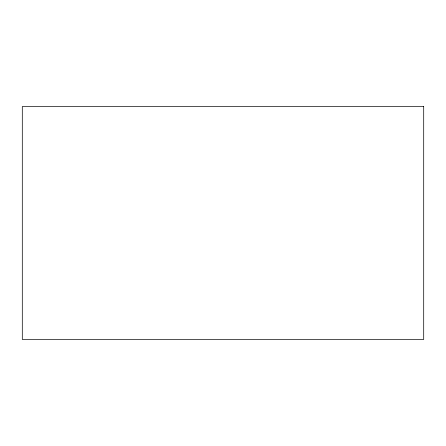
<?xml version="1.0" encoding="UTF-8"?>
<svg xmlns="http://www.w3.org/2000/svg" width="446" height="446" viewBox="0 0 446 446"><rect width="100%" height="100%" fill="white"/><g stroke="black" fill="none" stroke-linecap="round" stroke-linejoin="round"><path stroke-width="0.67" d="M423.7 106.549L22.3 106.549L22.3 339.451L423.7 339.451L423.7 106.549"/></g></svg>
